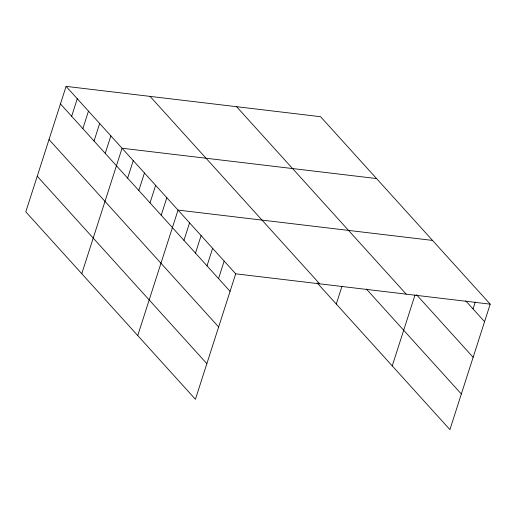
<?xml version="1.0" encoding="UTF-8"?>
<svg xmlns="http://www.w3.org/2000/svg" width="516" height="516" viewBox="0 0 516 516"><rect width="100%" height="100%" fill="white"/><g stroke="black" fill="none" stroke-linecap="round" stroke-linejoin="round"><path stroke-width="0.77" d="M66.087 86.378L25.8 211.85L195.416 399.294L235.702 273.822L66.087 86.378L320.584 116.706L490.2 304.15L449.913 429.622L317.082 282.826M71.653 116.274L77.277 98.749M82.85 128.645L88.475 111.121M94.041 141.016L99.672 123.492M105.238 153.387L110.863 135.863M81.773 273.706L122.06 148.234L376.557 178.562M127.626 178.13L133.257 160.605M138.823 190.501L144.448 172.976M150.021 202.872L155.645 185.347M161.211 215.243L166.836 197.718M137.746 335.561L178.033 210.089L432.531 240.417M183.941 240.359L189.565 222.835M195.474 253.104L201.105 235.58M207.013 265.85L212.637 248.325M218.545 278.595L224.17 261.07M336.271 304.034L341.992 286.225M392.244 365.889L414.974 295.094M473.043 308.923L475.242 302.066M235.702 273.822L490.2 304.15M465.703 300.815L484.576 321.668M416.515 294.72L473.14 357.291M236.599 106.702L406.215 294.139M366.366 289.031L461.356 393.998M150.066 96.389L319.688 283.826M60.462 103.903L230.078 291.34M49.02 139.526L218.642 326.963M37.236 176.227L206.858 363.67"/></g></svg>
